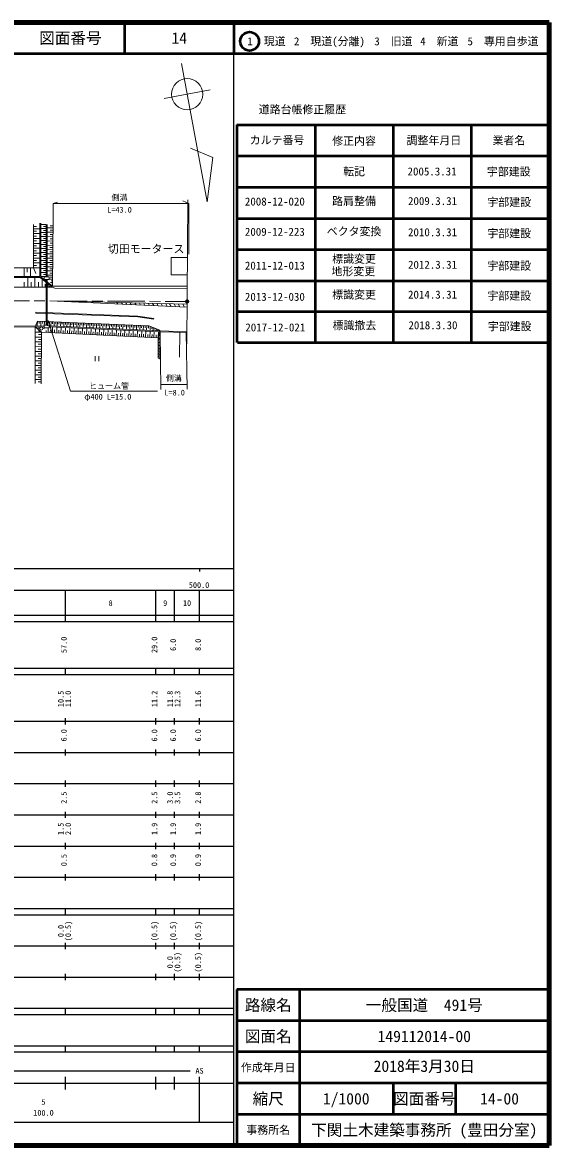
# Model space of a CAD drawing. Units: millimetres, scale not verified. Extents: x 40000 to 680136, y 20000 to 380000.
# Drawn here: x 511265 to 680136, y 20000 to 380000 of the extents above; entities that cross this region are included whole.
import ezdxf
from ezdxf.enums import TextEntityAlignment as Align

# ---------------------------------------------------------------- set-up
doc = ezdxf.new("R2010")
doc.units = ezdxf.units.MM
doc.header["$LTSCALE"] = 1000
doc.header["$PDMODE"] = 32
doc.header["$PDSIZE"] = 500
doc.linetypes.add('CHAIN', pattern=[18.5, 12, -1.5, 3.5, -1.5])
for name, color, linetype, lineweight in [('M-BGD', 7, 'Continuous', 13), ('M-BMK', 2, 'CHAIN', 13), ('M-BMK-HTXT', 7, 'Continuous', 13), ('M-STR-HTXT', 7, 'Continuous', 13), ('M-TTL', 2, 'Continuous', 140), ('M-TTL-BAND', 7, 'Continuous', 25), ('M-TTL-FRAM', 2, 'Continuous', 50), ('M-TTL-LINE', 7, 'Continuous', 50)]:
    doc.layers.add(name, color=color, linetype=linetype, lineweight=lineweight)
doc.layers.add('M-OTRS', color=6, linetype='Continuous')
doc.layers.add('M-TTL-TXT', color=7, linetype='Continuous')
doc.styles.add('ＭＳ ゴシック', font='')
doc.styles.get('ＭＳ ゴシック').set_extended_font_data('MS Gothic')

msp = doc.modelspace()

# ---------------------------------------------------------------- linework, layer by layer
at = {"layer": 'M-BGD'}
for p, q in [((570421, 322537), (562218, 366833)), ((571413, 358366), (556664, 355635)), ((572288, 336673), (565118, 339746)), ((570421, 322537), (572288, 336673)), ((563942, 277037), (564294, 323170)), ((521074, 317716), (520918, 295432)), ((514762, 301351), (514762, 315257)), ((514762, 314646), (515805, 314646)), ((514762, 313864), (516847, 313864)), ((516847, 298561), (516847, 315691)), ((517147, 298441), (517147, 315691)), ((518863, 315261), (517147, 315261)), ((518863, 313975), (517147, 313975)), ((518863, 314618), (518005, 314618)), ((518863, 313331), (518005, 313331)), ((518863, 298510), (518863, 315261)), ((519163, 298510), (519163, 315261)), ((521049, 314140), (519163, 314153)), ((521044, 313437), (520103, 313443)), ((521054, 314847), (520108, 314854)), ((514762, 313082), (515805, 313082)), ((514762, 312300), (516847, 312300)), ((514762, 311518), (515805, 311518)), ((514762, 310736), (516847, 310736)), ((514762, 309954), (515805, 309954)), ((518863, 312688), (517147, 312688)), ((518863, 311402), (517147, 311402)), ((518863, 310115), (517147, 310115)), ((518863, 312045), (518005, 312045)), ((518863, 310758), (518005, 310758)), ((521039, 312733), (519163, 312746)), ((521029, 311333), (519163, 311346)), ((521020, 309941), (519163, 309954)), ((521024, 310637), (520094, 310643)), ((521034, 312033), (520098, 312040)), ((514762, 309172), (516847, 309172)), ((514762, 308389), (515805, 308389)), ((514762, 307607), (516847, 307607)), ((514762, 306825), (515805, 306825)), ((514762, 306043), (516847, 306043)), ((518863, 308829), (517147, 308829)), ((518863, 307542), (517147, 307542)), ((518863, 306256), (517147, 306256)), ((518863, 309472), (518005, 309472)), ((518863, 308185), (518005, 308185)), ((518863, 306899), (518005, 306899)), ((521010, 308548), (519163, 308561)), ((521000, 307163), (519163, 307176)), ((520995, 306474), (520079, 306480)), ((521005, 307855), (520084, 307862)), ((521015, 309244), (520089, 309251)), ((514762, 305261), (515805, 305261)), ((514762, 304479), (516847, 304479)), ((514762, 303697), (515805, 303697)), ((514762, 302915), (516847, 302915)), ((518863, 304969), (517147, 304969)), ((518863, 303683), (517147, 303683)), ((518863, 305612), (518005, 305612)), ((518863, 304326), (518005, 304326)), ((518863, 303039), (518005, 303039)), ((520990, 305785), (519163, 305798)), ((520981, 304414), (519163, 304427)), ((520971, 303051), (519163, 303063)), ((520976, 303732), (520069, 303739)), ((520986, 305100), (520074, 305106)), ((564152, 304629), (558922, 304629)), ((558922, 304629), (558922, 299114)), ((401575, 301351), (514762, 301351)), ((516847, 298561), (408665, 298878)), ((511766, 301351), (511766, 298576)), ((512807, 301351), (512807, 299962)), ((513847, 301351), (513847, 298570)), ((514762, 302133), (515805, 302133)), ((514762, 301351), (516847, 301351)), ((514762, 301351), (515510, 299531)), ((518863, 302396), (517147, 302396)), ((518863, 301110), (517147, 301110)), ((518863, 299823), (517147, 299823)), ((518863, 301753), (518005, 301753)), ((518863, 300466), (518005, 300466)), ((518863, 299180), (518005, 299180)), ((520962, 301694), (519163, 301707)), ((520952, 300345), (519163, 300358)), ((520943, 299003), (519163, 299016)), ((520948, 299674), (520055, 299680)), ((520957, 301020), (520060, 301026)), ((520966, 302373), (520065, 302379)), ((558922, 299114), (564110, 299114)), ((225755, 295268), (520731, 295197)), ((516892, 298261), (408664, 298578)), ((511778, 295200), (511778, 296738)), ((512930, 295199), (512931, 298273)), ((514080, 295199), (514081, 296734)), ((515231, 295199), (515231, 298266)), ((516381, 295198), (516381, 296731)), ((520731, 295197), (516892, 298261)), ((518863, 298537), (517147, 298537)), ((520918, 295432), (517147, 298441)), ((517531, 295198), (517532, 297751)), ((518248, 298510), (519778, 298510)), ((518248, 298081), (518248, 298510)), ((518248, 297652), (518248, 298081)), ((518248, 297652), (519778, 297652)), ((518488, 295198), (518489, 296092)), ((518813, 297652), (518830, 283014)), ((519213, 297652), (519230, 283014)), ((519446, 295198), (519446, 296223)), ((519778, 298081), (519778, 298510)), ((519778, 297652), (519778, 298081)), ((520933, 297668), (519778, 297676)), ((519946, 295198), (519946, 295511)), ((520938, 298336), (520097, 298342)), ((520926, 296668), (520210, 296673)), ((520930, 297168), (520427, 297172)), ((520446, 295197), (520446, 295425)), ((520923, 296168), (520710, 296170)), ((520919, 295668), (520782, 295669)), ((520918, 295432), (564082, 295432)), ((520731, 295197), (521593, 294839)), ((521593, 294839), (564077, 294732)), ((520079, 290736), (564031, 288749)), ((520079, 290736), (564038, 289698)), ((541531, 290229), (541806, 289753)), ((542982, 290195), (543275, 289687)), ((544357, 290163), (544667, 289624)), ((545808, 290128), (546136, 289558)), ((547293, 290093), (547641, 289490)), ((548744, 290059), (549110, 289423)), ((550118, 290027), (550502, 289360)), ((551569, 289992), (551971, 289294)), ((552898, 289961), (553317, 289233)), ((554348, 289927), (554786, 289167)), ((555723, 289894), (556178, 289104)), ((557174, 289860), (557648, 289037)), ((558367, 289832), (558856, 288983)), ((559818, 289798), (560326, 288916)), ((561192, 289765), (561718, 288853)), ((562643, 289731), (563187, 288787)), ((515571, 286851), (515581, 287101)), ((548253, 285654), (515571, 286851)), ((548277, 285903), (515581, 287101)), ((553289, 284844), (548253, 285654)), ((553328, 285091), (548277, 285903)), ((553289, 284844), (553328, 285091)), ((507836, 282647), (518264, 282735)), ((507838, 282347), (518267, 282435)), ((515325, 282396), (516029, 284263)), ((515325, 264260), (515325, 282396)), ((517403, 280706), (515325, 282396)), ((516029, 284263), (515965, 282716)), ((516029, 284263), (551704, 282783)), ((516135, 282044), (516798, 282012)), ((517403, 280706), (516274, 281122)), ((516609, 284239), (516578, 283480)), ((517189, 284215), (517127, 282726)), ((517747, 284191), (517717, 283461)), ((517785, 281966), (518362, 281938)), ((518306, 284168), (518246, 282735)), ((518265, 283014), (519795, 283014)), ((518265, 282585), (518265, 283014)), ((518265, 282157), (518265, 282585)), ((518265, 282157), (519795, 282157)), ((518843, 284146), (518814, 283441)), ((518852, 280637), (518879, 281215)), ((519380, 284124), (519323, 282735)), ((519470, 280608), (519547, 282256)), ((519789, 282436), (555302, 280864)), ((519795, 282585), (519795, 283014)), ((519795, 282157), (519795, 282585)), ((519802, 282735), (555316, 281164)), ((519901, 284102), (519873, 283418)), ((520158, 280576), (520201, 281495)), ((520422, 284080), (520365, 282710)), ((520847, 280544), (520933, 282380)), ((520935, 284059), (520907, 283373)), ((521449, 284038), (521392, 282665)), ((521535, 280511), (521578, 281429)), ((521964, 284017), (521936, 283329)), ((522222, 280479), (522309, 282313)), ((522479, 283995), (522422, 282619)), ((522909, 280446), (522952, 281363)), ((522995, 283974), (522966, 283285)), ((523511, 283952), (523454, 282574)), ((523596, 280414), (523682, 282246)), ((524028, 283931), (523999, 283241)), ((524282, 280382), (524325, 281297)), ((524545, 283910), (524488, 282528)), ((524968, 280350), (525054, 282179)), ((525063, 283888), (525034, 283197)), ((525581, 283867), (525524, 282482)), ((525653, 280317), (525696, 281231)), ((526100, 283845), (526072, 283152)), ((526339, 280285), (526425, 282112)), ((526620, 283824), (526562, 282436)), ((527023, 280253), (527066, 281166)), ((527140, 283802), (527111, 283108)), ((527660, 283780), (527603, 282390)), ((527707, 280221), (527793, 282046)), ((528182, 283759), (528153, 283063)), ((528391, 280188), (528434, 281100)), ((528703, 283737), (528645, 282344)), ((529074, 280156), (529160, 281979)), ((529225, 283715), (529196, 283018)), ((529748, 283694), (529690, 282298)), ((529757, 280124), (529800, 281035)), ((530271, 283672), (530242, 282973)), ((530440, 280092), (530526, 281912)), ((530795, 283650), (530737, 282251)), ((531122, 280060), (531165, 280970)), ((531320, 283629), (531290, 282928)), ((531844, 283607), (531786, 282205)), ((531804, 280028), (531892, 281900)), ((532370, 283585), (532341, 282883)), ((532485, 279996), (532527, 280904)), ((532896, 283563), (532837, 282158)), ((533166, 279964), (533254, 281840)), ((533422, 283541), (533393, 282838)), ((533846, 279932), (533889, 280839)), ((533949, 283520), (533891, 282112)), ((534477, 283498), (534448, 282793)), ((534526, 279900), (534615, 281779)), ((535005, 283476), (534947, 282065)), ((535534, 283454), (535505, 282748)), ((535885, 279836), (535973, 281719)), ((536063, 283432), (536005, 282018)), ((536593, 283410), (536564, 282702)), ((537123, 283388), (537065, 281971)), ((537242, 279772), (537331, 281659)), ((537655, 283366), (537625, 282657)), ((538186, 283344), (538127, 281924)), ((538597, 279708), (538686, 281599)), ((538718, 283322), (538689, 282611)), ((539251, 283300), (539192, 281877)), ((539784, 283278), (539755, 282566)), ((539951, 279644), (540040, 281539)), ((540318, 283256), (540259, 281830)), ((540852, 283233), (540823, 282520)), ((541303, 279581), (541392, 281480)), ((541387, 283211), (541328, 281783)), ((541923, 283189), (541893, 282474)), ((542458, 283167), (542399, 281735)), ((542653, 279517), (542743, 281420)), ((542995, 283145), (542965, 282428)), ((543532, 283122), (543472, 281688)), ((544002, 279453), (544092, 281360)), ((544070, 283100), (544040, 282382)), ((544608, 283078), (544548, 281640)), ((545147, 283055), (545117, 282336)), ((545349, 279390), (545439, 281300)), ((545686, 283033), (545626, 281592)), ((546226, 283011), (546196, 282290)), ((546694, 279327), (546785, 281241)), ((546766, 282988), (546706, 281545)), ((547308, 282966), (547278, 282243)), ((547849, 282943), (547789, 281497)), ((548038, 279263), (548129, 281181)), ((548391, 282921), (548361, 282197)), ((548934, 282898), (548874, 281449)), ((549380, 279200), (549471, 281122)), ((549477, 282876), (549447, 282150)), ((550021, 282853), (549961, 281401)), ((550566, 282831), (550536, 282104)), ((550721, 279137), (550811, 281063)), ((551110, 282808), (551050, 281352)), ((551656, 282785), (551626, 282057)), ((551704, 282783), (555225, 281375)), ((552060, 279074), (552150, 281003)), ((552142, 281304), (552195, 282587)), ((552687, 282390), (552663, 281808)), ((553179, 282193), (553141, 281260)), ((553397, 279011), (553488, 280944)), ((553672, 281996), (553654, 281560)), ((554164, 281799), (554140, 281216)), ((554656, 281603), (554644, 281313)), ((554732, 278948), (554824, 280885)), ((554732, 278948), (555225, 280867)), ((555225, 281375), (555225, 272112)), ((555316, 281164), (555302, 280864)), ((555302, 280864), (555309, 281014)), ((555304, 280864), (563969, 280583)), ((555314, 281164), (563971, 280883)), ((517403, 280706), (515325, 280723)), ((517389, 279147), (515325, 279165)), ((517376, 277599), (515325, 277616)), ((517383, 278373), (516354, 278382)), ((517396, 279927), (516360, 279935)), ((517403, 280706), (517262, 264189)), ((554732, 278948), (517403, 280706)), ((535205, 279868), (535248, 280774)), ((536563, 279804), (536606, 280709)), ((537919, 279740), (537962, 280644)), ((539274, 279676), (539316, 280579)), ((540627, 279612), (540669, 280514)), ((541978, 279549), (542020, 280450)), ((543328, 279485), (543370, 280385)), ((544676, 279422), (544718, 280320)), ((546022, 279358), (546064, 280256)), ((547366, 279295), (547409, 280191)), ((548709, 279232), (548751, 280127)), ((550051, 279169), (550093, 280063)), ((551390, 279106), (551432, 279999)), ((552728, 279043), (552770, 279935)), ((554065, 278980), (554107, 279871)), ((554732, 278948), (554911, 280100)), ((554732, 272430), (554732, 278948)), ((554732, 278800), (555052, 278833)), ((554732, 278430), (555225, 278430)), ((554732, 277930), (554979, 277930)), ((554732, 277430), (555225, 277430)), ((561529, 272659), (561645, 280658)), ((517363, 276061), (515325, 276078)), ((517350, 274532), (515325, 274549)), ((517344, 273772), (516334, 273781)), ((517357, 275296), (516341, 275305)), ((517370, 276830), (516347, 276838)), ((554732, 276930), (554979, 276930)), ((554732, 276430), (555225, 276430)), ((554732, 275930), (554979, 275930)), ((554732, 275430), (555225, 275430)), ((554732, 274930), (554979, 274930)), ((554732, 274430), (555225, 274430)), ((554732, 273930), (554979, 273930)), ((517337, 273013), (515325, 273030)), ((517324, 271504), (515325, 271521)), ((517311, 270004), (515325, 270021)), ((517318, 270754), (516321, 270763)), ((517331, 272258), (516328, 272267)), ((534525, 273038), (534525, 271438)), ((535725, 271438), (535725, 273038)), ((554732, 273430), (555225, 273430)), ((554732, 272930), (554979, 272930)), ((554732, 272430), (555225, 272430)), ((517299, 268515), (515325, 268531)), ((517286, 267034), (515325, 267051)), ((517292, 267774), (516309, 267783)), ((517305, 269260), (516315, 269268)), ((517274, 265563), (515325, 265580)), ((517267, 264833), (516296, 264841)), ((517280, 266299), (516302, 266307))]:
    msp.add_line(p, q, dxfattribs=at)
for centre, radius in [((564038, 357001), 5000), ((517288, 281912), 500)]:
    msp.add_circle(centre, radius, dxfattribs=at)
at = {"layer": 'M-BMK'}
msp.add_line((464479, 290945), (563520, 290572), dxfattribs=at)
msp.add_circle((564020, 290570), 500, dxfattribs=at)
at = {"layer": 'M-OTRS'}
msp.add_point((564020, 290570), dxfattribs=at)
at = {"layer": 'M-STR-HTXT'}
for p, q in [((521074, 321980), (522447, 322418)), ((521074, 317716), (521074, 321980)), ((521074, 321980), (564602, 321980)), ((564602, 321980), (562630, 322770)), ((564602, 321980), (564602, 305763)), ((519524, 284436), (526638, 261827)), ((563757, 280809), (564038, 262426)), ((555340, 280704), (555622, 262320)), ((555596, 263973), (564015, 263948)), ((526638, 261827), (554581, 261827))]:
    msp.add_line(p, q, dxfattribs=at)
at = {"layer": 'M-TTL'}
for p, q in [((680000, 380000), (40000, 380000)), ((680000, 20000), (680000, 380000)), ((40000, 20000), (680000, 20000))]:
    msp.add_line(p, q, dxfattribs=at)
at = {"layer": 'M-TTL-BAND'}
for p, q in [((579000, 20000), (579000, 370000)), ((40000, 205000), (579000, 205000)), ((568000, 205000), (568000, 204000)), ((68000, 198000), (579000, 198000)), ((525000, 188000), (525000, 198000)), ((554000, 188000), (554000, 198000)), ((560000, 188000), (560000, 198000)), ((568000, 188000), (568000, 198000)), ((40000, 190000), (579000, 190000)), ((40000, 188000), (579000, 188000)), ((40000, 173000), (579000, 173000)), ((525000, 171000), (525000, 173000)), ((554000, 171000), (554000, 173000)), ((560000, 171000), (560000, 173000)), ((568000, 171000), (568000, 173000)), ((40000, 171000), (579000, 171000)), ((40000, 156000), (579000, 156000)), ((525000, 155000), (525000, 157000)), ((554000, 155000), (554000, 157000)), ((560000, 155000), (560000, 157000)), ((568000, 155000), (568000, 157000)), ((46000, 146000), (579000, 146000)), ((525000, 145000), (525000, 147000)), ((554000, 145000), (554000, 147000)), ((560000, 145000), (560000, 147000)), ((568000, 145000), (568000, 147000)), ((525000, 135000), (525000, 137000)), ((554000, 135000), (554000, 137000)), ((560000, 135000), (560000, 137000)), ((568000, 135000), (568000, 137000)), ((52000, 136000), (579000, 136000)), ((46000, 126000), (579000, 126000)), ((525000, 125000), (525000, 127000)), ((554000, 125000), (554000, 127000)), ((560000, 125000), (560000, 127000)), ((568000, 125000), (568000, 127000)), ((52000, 116000), (579000, 116000)), ((525000, 115000), (525000, 117000)), ((554000, 115000), (554000, 117000)), ((560000, 115000), (560000, 117000)), ((568000, 115000), (568000, 117000)), ((46000, 106000), (579000, 106000)), ((525000, 105000), (525000, 107000)), ((554000, 105000), (554000, 107000)), ((560000, 105000), (560000, 107000)), ((568000, 105000), (568000, 107000)), ((40000, 96000), (579000, 96000)), ((40000, 94000), (579000, 94000)), ((525000, 94000), (525000, 96000)), ((554000, 94000), (554000, 96000)), ((560000, 94000), (560000, 96000)), ((568000, 94000), (568000, 96000)), ((49000, 84000), (579000, 84000)), ((525000, 83000), (525000, 85000)), ((554000, 83000), (554000, 85000)), ((560000, 83000), (560000, 85000)), ((568000, 83000), (568000, 85000)), ((40000, 74000), (579000, 74000)), ((525000, 73000), (525000, 75000)), ((554000, 73000), (554000, 75000)), ((560000, 73000), (560000, 75000)), ((568000, 73000), (568000, 75000)), ((40000, 64000), (579000, 64000)), ((40000, 62000), (579000, 62000)), ((525000, 62000), (525000, 64000)), ((554000, 62000), (554000, 64000)), ((560000, 62000), (560000, 64000)), ((568000, 62000), (568000, 64000)), ((40000, 52000), (579000, 52000)), ((525000, 50000), (525000, 52000)), ((554000, 50000), (554000, 52000)), ((560000, 50000), (560000, 52000)), ((568000, 50000), (568000, 52000)), ((40000, 50000), (579000, 50000)), ((71000, 44000), (565000, 44000)), ((40000, 40000), (579000, 40000)), ((525000, 38000), (525000, 42000)), ((554000, 38000), (554000, 42000)), ((560000, 38000), (560000, 42000)), ((568000, 27500), (568000, 42000)), ((68000, 27500), (579000, 27500))]:
    msp.add_line(p, q, dxfattribs=at)
at = {"layer": 'M-TTL-FRAM'}
for p, q in [((580000, 347197), (580000, 277386)), ((580000, 347197), (680000, 347197)), ((580136, 277386), (680136, 277386)), ((680000, 70000), (580000, 70000)), ((580000, 70000), (580000, 20000))]:
    msp.add_line(p, q, dxfattribs=at)
at = {"layer": 'M-TTL-LINE'}
for p, q in [((543997, 380000), (543997, 370000)), ((579000, 380000), (579000, 370000)), ((40000, 370000), (680000, 370000)), ((605000, 347197), (605000, 277386)), ((630000, 347197), (630000, 277386)), ((655000, 347197), (655000, 277386)), ((580000, 337197), (680000, 337197)), ((580000, 327197), (680000, 327197)), ((580000, 317197), (680000, 317197)), ((580000, 307197), (680000, 307197)), ((580000, 297197), (680000, 297197)), ((580000, 287386), (680136, 287386)), ((600000, 70000), (600000, 20000)), ((680000, 60000), (580000, 60000)), ((680000, 50000), (580000, 50000)), ((680000, 40000), (580000, 40000)), ((630000, 40000), (630000, 30000)), ((650000, 40000), (650000, 30000)), ((680000, 30000), (580000, 30000))]:
    msp.add_line(p, q, dxfattribs=at)
msp.add_circle((584031, 373958), 3000, dxfattribs=at)

# ---------------------------------------------------------------- texts
at = {"layer": 'M-BGD', "style": 'ＭＳ ゴシック'}
for s, p in [('切田モータース', (550876, 307411)), ('地形変更', (617270, 300215))]:
    msp.add_text(s, height=2566, dxfattribs=at).set_placement(p, align=Align.MIDDLE_CENTER)
at = {"layer": 'M-BMK-HTXT', "style": 'ＭＳ ゴシック'}
for s, p in [('2011-12-013', (592133, 300006)), ('2013-12-030', (592133, 290006)), ('2017-12-021', (592269, 280195))]:
    msp.add_text(s, height=2566, dxfattribs=at).set_placement(p, align=Align.BOTTOM_CENTER)
at = {"layer": 'M-STR-HTXT', "style": 'ＭＳ ゴシック'}
for s, p in [('側溝', (542354, 323892)), ('L=43.0', (542354, 319948)), ('側溝', (559751, 265996)), ('ヒューム管', (538991, 263482)), ('L=8.0', (560033, 261348))]:
    msp.add_text(s, height=1833, dxfattribs=at).set_placement(p, align=Align.MIDDLE_CENTER)
msp.add_text('φ400 L=15.0', height=1833, dxfattribs=at).set_placement((538611, 258570), align=Align.BOTTOM_CENTER)
at = {"layer": 'M-TTL-BAND', "style": 'ＭＳ ゴシック'}
for s, p in [('500.0', (567844, 198195)), ('8', (539500, 192405)), ('9', (557000, 192405)), ('10', (564000, 192405)), ('AS', (568000, 42500)), ('5', (518000, 32523)), ('100.0', (518000, 29033))]:
    msp.add_text(s, height=1833, dxfattribs=at).set_placement(p, align=Align.BOTTOM_CENTER)
for s, p in [('57.0', (526000, 180500)), ('29.0', (555000, 180500)), ('6.0', (561000, 180500)), ('8.0', (569000, 180500)), ('10.5', (525000, 163174)), ('11.0', (527370, 163174)), ('11.2', (555000, 163174)), ('11.8', (560000, 163174)), ('12.3', (562370, 163174)), ('11.6', (569000, 163174)), ('6.0', (526000, 151500)), ('6.0', (555000, 151500)), ('6.0', (561000, 151500)), ('6.0', (569000, 151500)), ('2.5', (526000, 131500)), ('2.5', (555000, 131500)), ('3.0', (560000, 131500)), ('3.5', (562370, 131500)), ('2.8', (569000, 131500)), ('1.5', (525000, 121500)), ('2.0', (527370, 121500)), ('1.9', (555000, 121500)), ('1.9', (561000, 121500)), ('1.9', (569000, 121500)), ('0.5', (526000, 111500)), ('0.8', (555000, 111500)), ('0.9', (561000, 111500)), ('0.9', (569000, 111500)), ('0.0', (525000, 88764)), ('(0.5)', (527370, 88764)), ('(0.5)', (555000, 88764)), ('(0.5)', (561000, 88764)), ('(0.5)', (569000, 88764)), ('0.0', (560000, 78764)), ('(0.5)', (562370, 78764)), ('(0.5)', (569000, 78764))]:
    msp.add_text(s, height=1833, rotation=90, dxfattribs=at).set_placement(p, align=Align.BOTTOM_CENTER)
at = {"layer": 'M-TTL-TXT', "style": 'ＭＳ ゴシック'}
for s, height, p in [('図面番号', 3666, (526622, 375000)), ('14', 3666, (561497, 375000)), ('1\u3000現道', 2566, (589448, 373958)), ('2\u3000現道(分離)', 2566, (609619, 373958)), ('3\u3000旧道', 2566, (630121, 373958)), ('4\u3000新道', 2566, (644824, 373958)), ('5\u3000専用自歩道', 2566, (665228, 373958)), ('道路台帳修正履歴', 2566, (600968, 352113)), ('カルテ番号', 2566, (592839, 342277)), ('修正内容', 2566, (617509, 342023)), ('調整年月日', 2566, (643089, 342197)), ('業者名', 2566, (667134, 342197)), ('転記', 2566, (617500, 332245)), ('2005.3.31', 2566, (642500, 332245)), ('宇部建設', 2566, (667077, 332189)), ('路肩整備', 2566, (617500, 322736)), ('宇部建設', 2566, (667225, 322398)), ('2008-12-020', 2566, (592133, 322603)), ('宇部建設', 2566, (667225, 312398)), ('標識変更', 2566, (617500, 304212)), ('宇部建設', 2566, (667225, 301987)), ('標識変更', 2566, (617500, 292736)), ('宇部建設', 2566, (667225, 292398)), ('標識撤去', 2566, (617636, 282925)), ('宇部建設', 2566, (667362, 282587)), ('路線名', 3666, (590000, 65000)), ('路線名', 3666, (590000, 65000)), ('一般国道\u3000491号', 3666, (640000, 65000)), ('図面名', 3666, (590000, 55000)), ('図面名', 3666, (590000, 55000)), ('149112014-00', 3666, (640000, 55000)), ('作成年月日', 2566, (590000, 45000)), ('作成年月日', 2566, (590000, 45000)), ('縮尺', 3666, (590000, 35000)), ('縮尺', 3666, (590000, 35000)), ('1/1000', 3666, (615000, 35000)), ('図面番号', 3666, (640000, 35000)), ('図面番号', 3666, (640000, 35000)), ('14-00', 3666, (664125, 35000)), ('事務所名', 2566, (590000, 25000)), ('事務所名', 2566, (590000, 25000)), ('下関土木建築事務所 (豊田分室)', 3666, (640000, 25000))]:
    msp.add_text(s, height=height, dxfattribs=at).set_placement(p, align=Align.MIDDLE_CENTER)
for s, height, p in [('2009.3.31', 2566, (642648, 320705)), ('2009-12-223', 2566, (592133, 310853)), ('ベクタ変換', 2566, (617500, 310986)), ('2010.3.31', 2566, (642648, 310705)), ('2012.3.31', 2566, (642648, 300294)), ('2014.3.31', 2566, (642648, 290705)), ('2018.3.30', 2566, (642785, 280894)), ('2018年3月30日', 3666, (640000, 42500))]:
    msp.add_text(s, height=height, dxfattribs=at).set_placement(p, align=Align.BOTTOM_CENTER)

doc.saveas('drawing.dxf')
